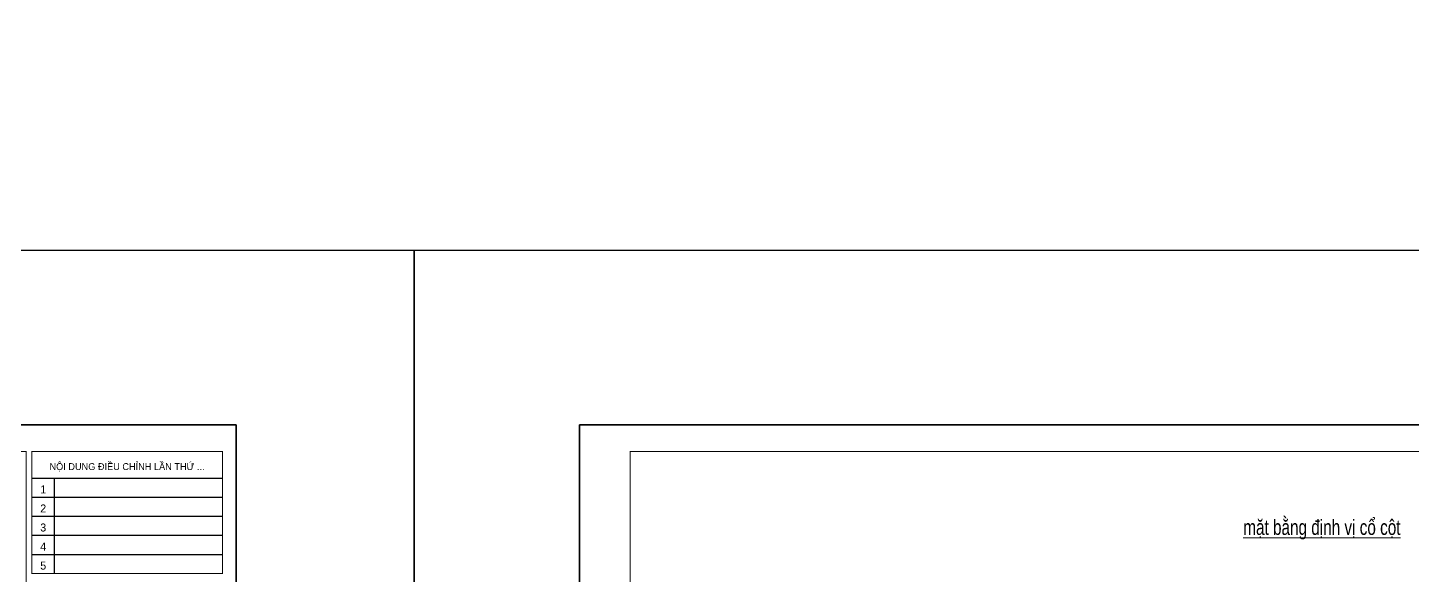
# Model space of a CAD drawing. Extents: x -2098986 to 943, y -1296280 to 73591.
# Drawn here: x -1743456 to -1721658, y -1056893 to -1048268 of the extents above; entities that cross this region are included whole.
import ezdxf
from ezdxf.enums import TextEntityAlignment as Align

# ---------------------------------------------------------------- set-up
doc = ezdxf.new("R2010")
doc.units = 0
doc.header["$LTSCALE"] = 150
doc.layers.get('Defpoints').update_dxf_attribs({"lineweight": 18})
for name, color, linetype, lineweight in [('05.Text', 253, 'Continuous', 18), ('11.Khung bo', 32, 'Continuous', 50), ('12.Khung', 36, 'Continuous', 25), ('KCVN-THAY', 7, 'Continuous', 25), ('LS-TEXT', 60, 'Continuous', 20), ('LS-THAY', 7, 'Continuous', 20)]:
    doc.layers.add(name, color=color, linetype=linetype, lineweight=lineweight)
doc.layers.add('Tpl_Bound', color=1, linetype='Continuous', plot=False)
doc.styles.add('AVANT', font='')
doc.styles.add('KCVN-LEADER', font='vnromadi.shx', dxfattribs={"width": 0.7, "height": 4})
doc.styles.add('VnAvantH', font='')
doc.styles.get('AVANT').set_extended_font_data('.VnAvant')
doc.styles.get('VnAvantH').set_extended_font_data('.VnAvantH')

# ---------------------------------------------------------------- blocks, each defined once
blk = doc.blocks.new('*U4')
at = {"layer": 'KCVN-THAY', "color": 140}
blk.add_lwpolyline([(214871.76, 86966.68), (215381.8, 86966.68), (215381.8, 86579.68), (214871.76, 86579.68)], close=True, dxfattribs=at)
blk = doc.blocks.new('100')
at = {"layer": '11.Khung bo', "const_width": 26.7}
for points in [[(1860913, -945240), (1860913, -916940), (1896063, -916940), (1896063, -945240)], [(1860913, -945240), (1860913, -916940), (1896063, -916940), (1896063, -945240)], [(1860913, -945240), (1860913, -916940), (1896063, -916940), (1896063, -945240)], [(1896213, -920140), (1896213, -916940), (1901213, -916940), (1901213, -920140)], [(1896213, -920140), (1896213, -916940), (1901213, -916940), (1901213, -920140)], [(1896213, -920140), (1896213, -916940), (1901213, -916940), (1901213, -920140)]]:
    blk.add_lwpolyline(points, close=True, dxfattribs=at)
at = {"layer": '12.Khung'}
for p, q in [((1896213, -917640), (1901213, -917640)), ((1896213, -917640), (1901213, -917640)), ((1896213, -917640), (1901213, -917640)), ((1896813, -920140), (1896813, -917640)), ((1896813, -920140), (1896813, -917640)), ((1896813, -920140), (1896813, -917640)), ((1896213, -918140), (1901213, -918140)), ((1896213, -918140), (1901213, -918140)), ((1896213, -918140), (1901213, -918140)), ((1896213, -918640), (1901213, -918640)), ((1896213, -918640), (1901213, -918640)), ((1896213, -918640), (1901213, -918640)), ((1896213, -919140), (1901213, -919140)), ((1896213, -919140), (1901213, -919140)), ((1896213, -919140), (1901213, -919140)), ((1896213, -919640), (1901213, -919640)), ((1896213, -919640), (1901213, -919640)), ((1896213, -919640), (1901213, -919640))]:
    blk.add_line(p, q, dxfattribs=at)
blk.add_lwpolyline([(1901579, -945940), (1901579, -916240), (1859580, -916240), (1859580, -945940)], close=True, dxfattribs=at)
blk.add_lwpolyline([(1901579, -945940), (1901579, -916240), (1859580, -916240), (1859580, -945940)], close=True, dxfattribs=at)
blk.add_lwpolyline([(1901579, -945940), (1901579, -916240), (1859580, -916240), (1859580, -945940)], close=True, dxfattribs=at)
at = {"layer": '05.Text', "style": 'VnAvantH'}
blk.add_text('Néi dung ®iÒu chØnh lÇn thø ...', height=180, dxfattribs=at).set_placement((1898713, -917329), align=Align.MIDDLE)
at = {"layer": '05.Text', "style": 'AVANT'}
for s, p in [('1', (1896513, -918040)), ('2', (1896513, -918540)), ('3', (1896513, -919040)), ('4', (1896513, -919540)), ('5', (1896513, -920040))]:
    blk.add_text(s, height=210, dxfattribs=at).set_placement(p, align=Align.CENTER)

msp = doc.modelspace()

# ---------------------------------------------------------------- linework, layer by layer
at = {"layer": 'LS-THAY', "color": 140}
for points in [[(-1855203.7, -1013074.3), (-1290965.3, -1013073.8), (-1290965.3, -1051773.8), (-1855203.7, -1051773.8)], [(-1855203.6, -1051773.5), (-1290965.2, -1051773), (-1290965, -1090473.8), (-1855203.4, -1090474.3)]]:
    msp.add_lwpolyline(points, close=True, dxfattribs=at)
at = {"layer": 'Tpl_Bound', "color": 1}
for points in [[(-1765371.6, -1072342.5), (-1765371.6, -1054522.5), (-1740171.6, -1054522.5), (-1740171.6, -1072342.5)], [(-1734769.1, -1072342.5), (-1734769.1, -1054522.5), (-1709569.1, -1054522.5), (-1709569.1, -1072342.5)]]:
    msp.add_lwpolyline(points, close=True, dxfattribs=at)

# ---------------------------------------------------------------- block references
at = {"layer": '05.Text', "xscale": 0.6000055114637588, "yscale": 0.6000055114637588, "zscale": 0.6000055114637588}
for p in [(-2881129.7, -504773.4), (-2850527.1, -504773.4)]:
    msp.add_blockref('100', p, dxfattribs=at)
at = {"layer": 'Defpoints'}
for p, xscale, yscale, zscale in [((-23234746.6, -9709742.8), 100, 100, 100), ((-14660278, -6269774.9), 60, 60, 60), ((-14629675.5, -6269774.9), 60, 60, 60)]:
    msp.add_blockref('*U4', p, dxfattribs=dict(at, xscale=xscale, yscale=yscale, zscale=zscale))

# ---------------------------------------------------------------- texts
at = {"layer": 'LS-TEXT', "style": 'KCVN-LEADER', "width": 0.75}
msp.add_text('%%UmÆt b»ng ®Þnh vÞ cæ cét', height=240, dxfattribs=at).set_placement((-1723081.3, -1056256.1), align=Align.CENTER)

doc.saveas('drawing.dxf')
